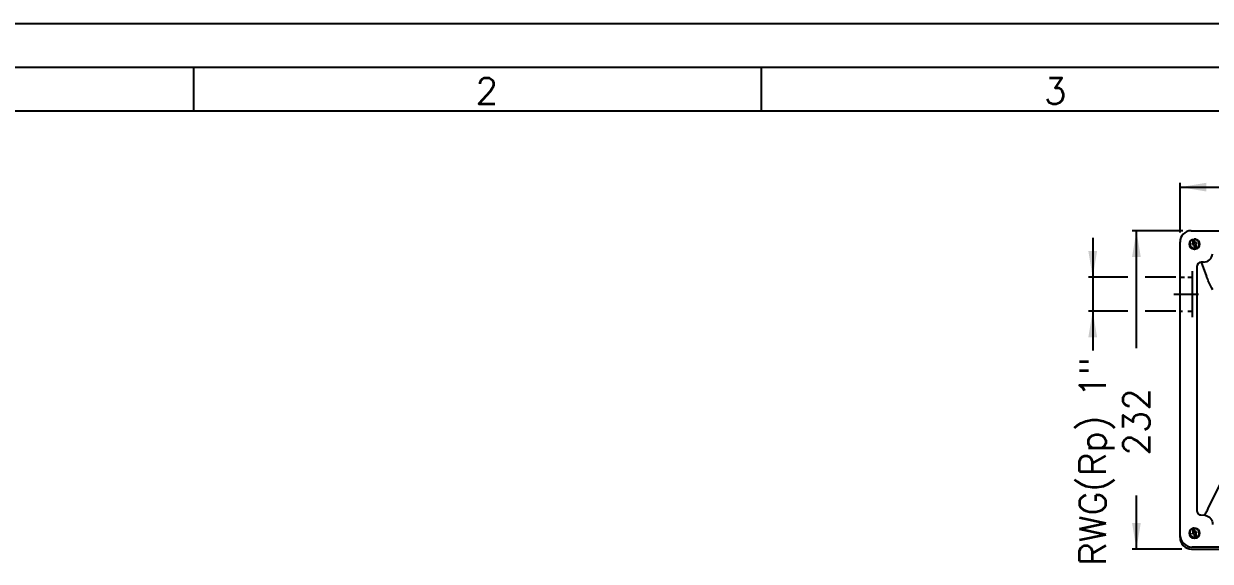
# Model space of a CAD drawing. Header units: millimetres. Extents: x -420 to 0, y 0 to 297.
# Drawn here: x -349.4 to -213.6, y 235.4 to 297 of the extents above; entities that cross this region are included whole.
import ezdxf
from ezdxf.enums import TextEntityAlignment as Align

# ---------------------------------------------------------------- set-up
doc = ezdxf.new("R2010")
doc.units = ezdxf.units.MM
doc.header["$MEASUREMENT"] = 0
doc.linetypes.add('DASHED', pattern=[19.05, 12.7, -6.35])
doc.layers.add('CC', color=3, linetype='Continuous', lineweight=25)
doc.layers.add('FORMATO', color=7, linetype='Continuous', lineweight=18)
for name, color, linetype in [('COTAS', 1, 'Continuous'), ('LEGENDA', 7, 'Continuous'), ('UMFURO', 3, 'Continuous')]:
    doc.layers.add(name, color=color, linetype=linetype)
doc.styles.add('ROMANS', font='romans.shx', dxfattribs={"height": 2.5})

# ---------------------------------------------------------------- blocks, each defined once
blk = doc.blocks.new('FORMATOWEGA3PMS')
at = {"layer": 'LEGENDA'}
for p, q in [((0, 297), (-420, 297)), ((-5, 292), (-395, 292)), ((-330, 292), (-330, 287)), ((-265, 292), (-265, 287))]:
    blk.add_line(p, q, dxfattribs=at)
at = {"layer": 'LEGENDA', "color": 6}
blk.add_line((-5, 287), (-395, 287), dxfattribs=at)
at = {"layer": 'LEGENDA', "char_height": 3, "width": 2.6068, "attachment_point": 1, "style": 'ROMANS'}
for s, insert in [('2', (-297.7, 290.81)), ('3', (-232.63, 290.79))]:
    blk.add_mtext(s, dxfattribs=dict(at, insert=insert))
blk = doc.blocks.new('CACAIXA')
at = {"layer": 'CC', "linetype": 'Continuous'}
for p, q in [((233.43, 556.75), (233.52, 556.75)), ((233.51, 556.75), (270.27, 556.75)), ((233.68, 555.31), (233.57, 555.75)), ((233.88, 555.36), (233.77, 555.79)), ((232.15, 521.63), (232.15, 555.47)), ((233.68, 555.31), (233.55, 555.28)), ((233.59, 555.13), (233.55, 555.28)), ((233.72, 555.16), (233.59, 555.13)), ((233.68, 555.3), (233.68, 555.31)), ((233.68, 555.3), (233.7, 555.3)), ((233.7, 555.33), (233.85, 555.37)), ((233.7, 555.3), (233.7, 555.33)), ((233.72, 555.16), (233.83, 554.72)), ((233.72, 555.14), (233.74, 555.15)), ((233.75, 555.12), (233.74, 555.15)), ((233.75, 555.12), (233.9, 555.16)), ((233.86, 555.34), (233.85, 555.37)), ((233.86, 555.34), (233.88, 555.34)), ((234.01, 555.39), (233.88, 555.36)), ((233.88, 555.34), (233.88, 555.36)), ((233.9, 555.16), (233.89, 555.19)), ((233.89, 555.19), (233.92, 555.19)), ((234.05, 555.24), (233.92, 555.21)), ((233.92, 555.21), (233.92, 555.19)), ((233.92, 555.21), (234.03, 554.77)), ((234.05, 555.24), (234.01, 555.39)), ((234.55, 553.16), (235.16, 551.51)), ((234.82, 553.16), (234.55, 553.16)), ((234.07, 552.61), (234.07, 524.88)), ((235.37, 524.95), (239.06, 532.42)), ((235.27, 524.75), (235.37, 524.95)), ((233.68, 522.2), (233.55, 522.17)), ((233.59, 522.02), (233.55, 522.17)), ((233.68, 522.2), (233.57, 522.64)), ((233.72, 522.05), (233.59, 522.02)), ((233.68, 522.19), (233.68, 522.2)), ((233.68, 522.19), (233.7, 522.2)), ((233.7, 522.23), (233.85, 522.26)), ((233.7, 522.2), (233.7, 522.23)), ((233.72, 522.05), (233.83, 521.62)), ((233.72, 522.04), (233.74, 522.04)), ((233.75, 522.01), (233.74, 522.04)), ((233.75, 522.01), (233.9, 522.05)), ((233.88, 522.25), (233.77, 522.69)), ((233.86, 522.23), (233.85, 522.26)), ((233.86, 522.23), (233.88, 522.24)), ((234.01, 522.28), (233.88, 522.25)), ((233.88, 522.24), (233.88, 522.25)), ((233.89, 522.08), (233.92, 522.09)), ((233.9, 522.05), (233.89, 522.08)), ((234.05, 522.13), (233.92, 522.1)), ((233.92, 522.1), (233.92, 522.09)), ((233.92, 522.1), (234.03, 521.66)), ((234.05, 522.13), (234.01, 522.28)), ((270.19, 520.51), (233.52, 520.51)), ((233.47, 520.28), (270.24, 520.28))]:
    blk.add_line(p, q, dxfattribs=at)
at = {"layer": 'CC'}
blk.add_line((234.51, 524.21), (235.03, 524.17), dxfattribs=at)
at = {"layer": 'CC', "linetype": 'Continuous', "flags": 128}
for points in [[(233.83, 554.72), (233.83, 554.71), (233.83, 554.69)], [(234.03, 554.77), (234.03, 554.76), (234.03, 554.74)], [(233.57, 522.64), (233.57, 522.64), (233.57, 522.64)], [(233.77, 522.69), (233.77, 522.69), (233.77, 522.69)], [(233.83, 521.62), (233.83, 521.6), (233.83, 521.59)], [(234.03, 521.66), (234.03, 521.65), (234.03, 521.64)]]:
    blk.add_lwpolyline(points, dxfattribs=at)
at = {"layer": 'CC', "linetype": 'Continuous'}
for centre in [(233.8, 555.21), (233.8, 522.1)]:
    blk.add_circle(centre, 0.59, dxfattribs=at)
for centre, radius, start, end in [((233.8, 555.26), 0.537, 114.6314, 273.0814), ((233.8, 555.26), 0.537, 294.6313, 93.0816), ((233.8, 555.25), 0.555, 273.1313, 294.3787), ((234.82, 554.22), 1.06, 269.9046, 354.5872), ((233.8, 522.15), 0.537, 114.6313, 273.0816), ((233.8, 522.13), 0.555, 93.1305, 114.3799), ((233.8, 522.15), 0.537, 294.6312, 93.0816), ((233.8, 522.14), 0.555, 273.1304, 294.3797)]:
    blk.add_arc(centre, radius, start, end, dxfattribs=at)
for centre, major_axis, ratio, start_param, end_param in [((233.44, 555.46), (1.11, -0.68), 0.991537, 2.127413, 3.690613), ((234.58, 552.58), (-0.153, 0.564), 0.862697, 6.036342, 7.577325), ((234.58, 524.81), (0.136, 0.597), 0.823262, 2.768242, 3.26322), ((233.52, 521.8), (-1.3, 0.5), 0.911316, 0.398031, 1.901372), ((233.48, 521.57), (-1.32, 0.19), 0.968772, 0.106049, 1.702052)]:
    blk.add_ellipse(centre, major_axis=major_axis, ratio=ratio, start_param=start_param, end_param=end_param, dxfattribs=at)
for points, knots in [([(235.91, 549.97), (235.76, 550.27), (235.49, 550.79), (235.26, 551.3), (235.16, 551.51)], [0, 0, 0, 0, 0.584281, 1, 1, 1, 1]), ([(234.07, 524.88), (234.07, 524.82), (234.07, 524.71), (234.1, 524.54), (234.17, 524.39), (234.25, 524.32), (234.28, 524.3)], [0, 0, 0, 0, 0.261474, 0.52793, 0.803912, 1, 1, 1, 1]), ([(234.94, 524.17), (234.99, 524.25), (235.05, 524.34), (235.15, 524.54), (235.23, 524.68), (235.27, 524.75)], [0, 0, 0, 0, 0.3282219, 0.6960263, 1, 1, 1, 1]), ([(235.03, 524.17), (235.14, 524.13), (235.37, 524.06), (235.65, 523.81), (235.83, 523.49), (235.86, 523.24), (235.87, 523.12)], [0, 0, 0, 0, 0.246174, 0.50141, 0.752662, 1, 1, 1, 1])]:
    blk.add_open_spline(points, degree=3, knots=knots, dxfattribs=at)
at = {"layer": 'COTAS'}
for p, q in [((232.15, 556.54), (232.15, 562.25)), ((232.15, 561.75), (243.42, 561.75)), ((232.47, 556.75), (226.65, 556.75)), ((227.15, 543.29), (227.15, 556.75)), ((227.15, 520.28), (227.15, 526.44)), ((232.36, 520.28), (226.65, 520.28))]:
    blk.add_line(p, q, dxfattribs=at)
for points in [[(235.15, 562.25), (235.15, 561.25), (232.15, 561.75)], [(226.65, 553.75), (227.65, 553.75), (227.15, 556.75)], [(226.65, 523.28), (227.65, 523.28), (227.15, 520.28)]]:
    blk.add_solid(points, dxfattribs=at)
at = {"layer": 'UMFURO', "color": 1}
for p, q in [((222.15, 555.94), (222.15, 551.42)), ((226.15, 551.42), (221.65, 551.42)), ((222.15, 551.42), (222.15, 547.56)), ((231.65, 551.42), (228.15, 551.42)), ((226.15, 547.56), (221.65, 547.56)), ((222.15, 547.56), (222.15, 543.05)), ((231.65, 547.56), (228.15, 547.56))]:
    blk.add_line(p, q, dxfattribs=at)
at = {"layer": 'UMFURO', "color": 7, "linetype": 'DASHED'}
for p, q in [((233.55, 552.12), (233.55, 546.86)), ((232.15, 551.42), (232.65, 551.42)), ((233.03, 551.42), (233.55, 551.42)), ((232.15, 547.56), (232.41, 547.56)), ((233.04, 547.56), (233.55, 547.56))]:
    blk.add_line(p, q, dxfattribs=at)
at = {"layer": 'UMFURO', "color": 2, "linetype": 'DASHED'}
blk.add_line((231.45, 549.49), (234.25, 549.49), dxfattribs=at)
at = {"layer": 'UMFURO', "color": 1}
for points in [[(222.65, 554.42), (221.65, 554.42), (222.15, 551.42)], [(222.65, 544.56), (221.65, 544.56), (222.15, 547.56)]]:
    blk.add_solid(points, dxfattribs=at)

msp = doc.modelspace()

# ---------------------------------------------------------------- block references
msp.add_blockref('CACAIXA', (-449.19, -283.47))
at = {"layer": 'FORMATO'}
msp.add_blockref('FORMATOWEGA3PMS', (0, 0), dxfattribs=at)

# ---------------------------------------------------------------- texts
at = {"layer": 'COTAS', "style": 'ROMANS'}
msp.add_text('232', height=3, rotation=90, dxfattribs=at).set_placement((-222.04, 251.39), align=Align.MIDDLE_CENTER)
at = {"layer": 'UMFURO', "color": 1, "style": 'ROMANS'}
msp.add_text('RWG(Rp) 1"', height=3, rotation=90, dxfattribs=at).set_placement((-227.04, 258.82), align=Align.MIDDLE_RIGHT)

doc.saveas('drawing.dxf')
